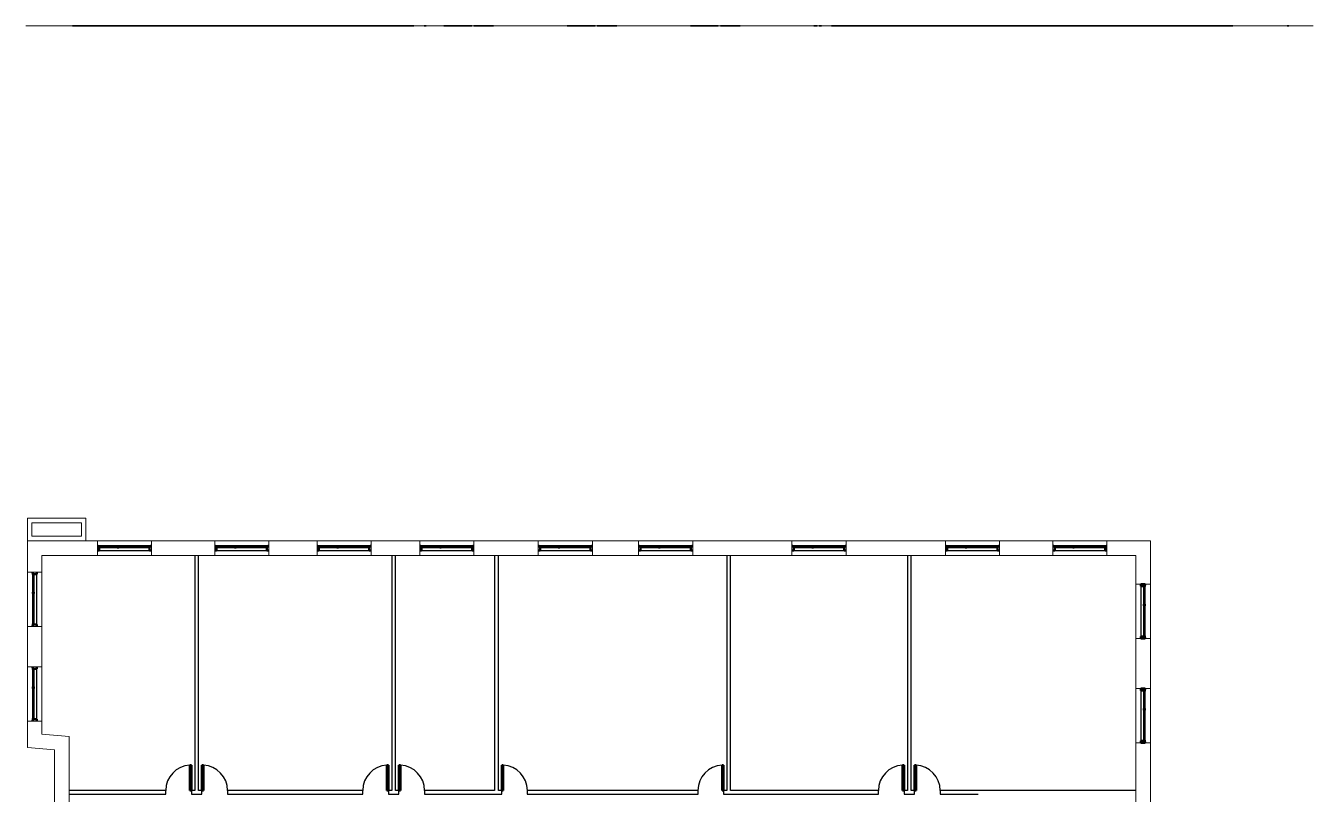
# Model space of a CAD drawing. Header units: inches. Extents: x -3048 to 2593, y -3508 to 2302.
# Drawn here: x -1541 to 171, y -2218 to -1196 of the extents above; entities that cross this region are included whole.
import ezdxf

# ---------------------------------------------------------------- set-up
doc = ezdxf.new("R2010")
doc.units = ezdxf.units.IN
doc.header["$MEASUREMENT"] = 0
doc.linetypes.add('Dash 1_16_', pattern=[0.125, 0.0625, -0.0625])
for name, color, linetype, lineweight in [('A-CLNG', 13, 'Continuous', 30), ('A-DOOR', 31, 'Continuous', 30), ('A-FLOR', 140, 'Continuous', 30), ('A-GLAZ', 151, 'Continuous', 30), ('A-ROOF', 132, 'Continuous', 13), ('A-WALL', 113, 'Continuous', 13), ('C-TOPO', 7, 'Dash 1_16_', 9), ('I-WALL', 2, 'Continuous', 30)]:
    doc.layers.add(name, color=color, linetype=linetype, lineweight=lineweight)

# ---------------------------------------------------------------- blocks, each defined once
blk = doc.blocks.new('Single-Flush - 34_ x 80_-100157-Level 2')
at = {"layer": 'A-DOOR', "color": 50, "lineweight": 50}
for p, q in [((15, -2.4), (15, -36.4)), ((17, -2.4), (15, -2.4)), ((17, -2.4), (17, -36.4)), ((17, -36.4), (15, -36.4))]:
    blk.add_line(p, q, dxfattribs=at)
at = {"layer": 'A-DOOR', "color": 10}
blk.add_arc((17, -2.4), 34.1, 180, 266.6343, dxfattribs=at)
blk = doc.blocks.new('Single-Flush - 34_ x 80_-100133-Level 2')
at = {"layer": 'A-DOOR', "color": 50, "lineweight": 50}
for p, q in [((15, 2.4), (15, 36.4)), ((17, 36.4), (15, 36.4)), ((17, 2.4), (17, 36.4)), ((17, 2.4), (15, 2.4))]:
    blk.add_line(p, q, dxfattribs=at)
at = {"layer": 'A-DOOR', "color": 10}
blk.add_arc((17, 2.4), 34.1, 93.3657, 180, dxfattribs=at)
blk = doc.blocks.new('Golden Proportion - Wood 6_w-135343-Level 2')
at = {"layer": 'A-GLAZ', "color": 50, "lineweight": 50}
for p, q in [((-34.8, 3), (-36, 3)), ((-34.8, 1), (-34.8, 3)), ((-32.8, 2.5), (-34.8, 2.5)), ((-34.8, 2.5), (-34.8, 1)), ((-34.8, 1), (-32.8, 1)), ((-33.5, 1), (-34.8, 1)), ((-33.5, -3), (-33.5, 1)), ((-32.8, 1), (-32.8, 2.5)), ((-9.5, 2), (-32.8, 2)), ((-32.8, 2), (-32.8, 1.5)), ((-32.8, 1.5), (-9.5, 1.5)), ((-7.5, 2.5), (-9.5, 2.5)), ((-9.5, 2.5), (-9.5, 1)), ((-9.5, 1.5), (-9.5, 2)), ((-9.5, 1), (-7.5, 1)), ((-7.5, 1), (-7.5, 2.5)), ((32.7, 2), (-7.5, 2)), ((-7.5, 2), (-7.5, 1.5)), ((-7.5, 1.5), (32.7, 1.5)), ((34.7, 2.5), (32.7, 2.5)), ((32.7, 2.5), (32.7, 1)), ((32.7, 1.5), (32.7, 2)), ((32.7, 1), (34.7, 1)), ((34.7, 1), (33.5, 1)), ((33.5, 1), (33.5, -3)), ((34.7, 3), (34.7, 1)), ((36, 3), (34.7, 3)), ((34.7, 1), (34.7, 2.5)), ((-36, -3), (-33.5, -3)), ((33.5, -3), (36, -3))]:
    blk.add_line(p, q, dxfattribs=at)
at = {"layer": 'A-GLAZ', "color": 10}
for p, q in [((34.7, 3), (-34.8, 3)), ((-32.8, 2.5), (-9.5, 2.5)), ((-9.5, 1), (-32.8, 1)), ((-7.5, 2.5), (32.7, 2.5)), ((32.7, 1), (-7.5, 1)), ((-33.5, -3), (33.5, -3))]:
    blk.add_line(p, q, dxfattribs=at)
blk = doc.blocks.new('Golden Proportion - Wood 6_w-135604-Level 2')
at = {"layer": 'A-GLAZ', "color": 50, "lineweight": 50}
for p, q in [((-36, 3), (-33.5, 3)), ((-33.5, 3), (-33.5, -1)), ((33.5, 3), (36, 3)), ((33.5, -1), (33.5, 3)), ((-34.8, -3), (-36, -3)), ((-34.8, -1), (-32.8, -1)), ((-34.8, -2.5), (-34.8, -1)), ((-33.5, -1), (-34.8, -1)), ((-34.8, -1), (-34.8, -3)), ((-32.8, -2.5), (-34.8, -2.5)), ((-32.8, -1), (-32.8, -2.5)), ((-32.8, -2), (-32.8, -1.5)), ((-32.8, -1.5), (-9.5, -1.5)), ((-9.5, -2), (-32.8, -2)), ((-9.5, -1), (-7.5, -1)), ((-9.5, -2.5), (-9.5, -1)), ((-9.5, -1.5), (-9.5, -2)), ((-7.5, -2.5), (-9.5, -2.5)), ((-7.5, -1), (-7.5, -2.5)), ((-7.5, -2), (-7.5, -1.5)), ((-7.5, -1.5), (32.7, -1.5)), ((32.7, -2), (-7.5, -2)), ((32.7, -1), (34.7, -1)), ((32.7, -2.5), (32.7, -1)), ((32.7, -1.5), (32.7, -2)), ((34.7, -2.5), (32.7, -2.5)), ((34.7, -1), (33.5, -1)), ((34.7, -1), (34.7, -2.5)), ((34.7, -3), (34.7, -1)), ((36, -3), (34.7, -3))]:
    blk.add_line(p, q, dxfattribs=at)
at = {"layer": 'A-GLAZ', "color": 10}
for p, q in [((33.5, 3), (-33.5, 3)), ((-34.8, -3), (34.7, -3)), ((-32.8, -1), (-9.5, -1)), ((-9.5, -2.5), (-32.8, -2.5)), ((-7.5, -1), (32.7, -1)), ((32.7, -2.5), (-7.5, -2.5))]:
    blk.add_line(p, q, dxfattribs=at)
blk = doc.blocks.new('Golden Proportion - Wood 6_w-V1-Level 2')
at = {"layer": 'A-GLAZ', "color": 50, "lineweight": 50}
for p, q in [((-34.8, 3), (-36, 3)), ((-36, 3), (-36, -3)), ((-34.8, 1), (-34.8, 3)), ((-32.8, 2.5), (-34.8, 2.5)), ((-34.8, 2.5), (-34.8, 1)), ((-34.8, 1), (-32.8, 1)), ((-33.5, 1), (-34.8, 1)), ((-33.5, -3), (-33.5, 1)), ((-32.8, 1), (-32.8, 2.5)), ((-9.5, 2), (-32.8, 2)), ((-32.8, 2), (-32.8, 1.5)), ((-32.8, 1.5), (-9.5, 1.5)), ((-7.5, 2.5), (-9.5, 2.5)), ((-9.5, 2.5), (-9.5, 1)), ((-9.5, 1.5), (-9.5, 2)), ((-9.5, 1), (-7.5, 1)), ((-7.5, 1), (-7.5, 2.5)), ((32.7, 2), (-7.5, 2)), ((-7.5, 2), (-7.5, 1.5)), ((-7.5, 1.5), (32.7, 1.5)), ((34.7, 2.5), (32.7, 2.5)), ((32.7, 2.5), (32.7, 1)), ((32.7, 1.5), (32.7, 2)), ((32.7, 1), (34.7, 1)), ((34.7, 1), (33.5, 1)), ((33.5, 1), (33.5, -3)), ((34.7, 3), (34.7, 1)), ((36, 3), (34.7, 3)), ((34.7, 1), (34.7, 2.5)), ((36, -3), (36, 3)), ((-36, -3), (-33.5, -3)), ((33.5, -3), (36, -3))]:
    blk.add_line(p, q, dxfattribs=at)
at = {"layer": 'A-GLAZ', "color": 10}
for p, q in [((34.7, 3), (-34.8, 3)), ((-32.8, 2.5), (-9.5, 2.5)), ((-9.5, 1), (-32.8, 1)), ((-7.5, 2.5), (32.7, 2.5)), ((32.7, 1), (-7.5, 1)), ((-33.5, -3), (33.5, -3))]:
    blk.add_line(p, q, dxfattribs=at)

msp = doc.modelspace()

# ---------------------------------------------------------------- linework, layer by layer
at = {"layer": 'A-CLNG', "extrusion": (0, -1, 6.12323e-17)}
for p, q in [((-1024.8, -1195.9, 110.4), (-1459.8, -1195.9, 110.4)), ((-1459.8, -1195.9, 107.4), (-1024.8, -1195.9, 107.4)), ((-469.3, -1195.9, 110.4), (64.5, -1195.9, 110.4)), ((64.5, -1195.9, 107.4), (-469.3, -1195.9, 107.4))]:
    msp.add_line(p, q, dxfattribs=at)
at = {"layer": 'A-DOOR', "extrusion": (0, -1, 6.12323e-17), "elevation": 1195.9}
msp.add_lwpolyline([(-1205.1, 79.4), (-1171.1, 79.4), (-1171.1, -0.6), (-1205.1, -0.6)], close=True, dxfattribs=at)
at = {"layer": 'A-FLOR', "extrusion": (0, -1, 6.12323e-17)}
for p, q in [((-1024.8, -1195.9, 119.5), (-1459.8, -1195.9, 119.5)), ((-1024.8, -1195.9, 116.5), (-1459.8, -1195.9, 116.5)), ((-469.3, -1195.9, 119.5), (64.5, -1195.9, 119.5)), ((64.5, -1195.9, 116.5), (-469.3, -1195.9, 116.5))]:
    msp.add_line(p, q, dxfattribs=at)
at = {"layer": 'A-FLOR', "extrusion": (0, -1, 6.12323e-17), "elevation": 1195.9}
for points in [[(-1479.2, -12.5), (-1024.8, -12.5), (-1024.8, -0.6), (-1479.2, -0.6)], [(-469.3, -0.6), (64.5, -0.6), (64.5, -12.5), (-469.3, -12.5)]]:
    msp.add_lwpolyline(points, close=True, dxfattribs=at)
at = {"layer": 'A-GLAZ', "extrusion": (0, -1, 6.12323e-17), "elevation": 1195.9}
for points in [[(-1476.2, 155.4), (-1473.2, 155.4), (-1473.2, 200), (-1476.2, 200)], [(-1476.2, 34.2), (-1473.2, 34.2), (-1473.2, 78.8), (-1476.2, 78.8)], [(-1442.9, 158.6), (-1416.9, 158.6), (-1416.9, 197), (-1442.9, 197)], [(-1413.9, 158.6), (-1377, 158.6), (-1377, 197), (-1413.9, 197)], [(-1287, 158.6), (-1261, 158.6), (-1261, 197), (-1287, 197)], [(-1258, 197), (-1220.8, 197), (-1220.8, 158.6), (-1258, 158.6)], [(-1150.9, 158.6), (-1124.8, 158.6), (-1124.8, 197), (-1150.9, 197)], [(-1121.9, 197), (-1084.7, 197), (-1084.7, 158.6), (-1121.9, 158.6)], [(-1011.4, 155.4), (-1008.4, 155.4), (-1008.4, 200), (-1011.4, 200)], [(-948, 197), (-985.1, 197), (-985.1, 158.6), (-948, 158.6)], [(-919, 158.6), (-945, 158.6), (-945, 197), (-919, 197)], [(-783.9, 197), (-821.1, 197), (-821.1, 158.6), (-783.9, 158.6)], [(-754.9, 158.6), (-781, 158.6), (-781, 197), (-754.9, 197)], [(-620.1, 197), (-657.2, 197), (-657.2, 158.6), (-620.1, 158.6)], [(-591.1, 158.6), (-617.1, 158.6), (-617.1, 197), (-591.1, 197)], [(-485.7, 155.4), (-482.7, 155.4), (-482.7, 185), (-485.7, 185)], [(-314.8, 197), (-289, 197), (-289, 158.6), (-314.8, 158.6)], [(-285.8, 158.6), (-248.9, 158.6), (-248.9, 197), (-285.8, 197)], [(-171.9, 197), (-145.9, 197), (-145.9, 158.6), (-171.9, 158.6)], [(-142.9, 158.6), (-105.8, 158.6), (-105.8, 197), (-142.9, 197)], [(136.6, 310.3), (138.7, 310.3), (138.7, 286.1), (136.6, 286.1)]]:
    msp.add_lwpolyline(points, close=True, dxfattribs=at)
msp.add_lwpolyline([(-488.7, 197), (-493, 197), (-493, 158.6), (-488.7, 158.6)], dxfattribs=at)
at = {"layer": 'A-ROOF', "extrusion": (0, -1, 6.12323e-17)}
for p, q in [((-1539.1, -1195.9, 329.5), (-1541.2, -1195.9, 317.9)), ((-1541.2, -1195.9, 317.9), (-1005.4, -1195.9, 222.8)), ((-302.7, -1195.9, 329.5), (-1539.1, -1195.9, 329.5)), ((-1005.4, -1195.9, 234.7), (-1539, -1195.9, 330)), ((-1031.7, -1195.9, 239.4), (-365.7, -1195.9, 239.4)), ((-1005.4, -1195.9, 222.8), (-1005.4, -1195.9, 234.7)), ((-408.5, -1195.9, 227.5), (-1005.4, -1195.9, 227.5)), ((-302.7, -1195.9, 245.2), (-488.7, -1195.9, 192.9)), ((-346.2, -1195.9, 233), (-346.2, -1195.9, 119.5)), ((-283.2, -1195.9, 520.6), (64.5, -1195.9, 499.2)), ((64.5, -1195.9, 492.8), (-283.2, -1195.9, 514.2)), ((-64.6, -1195.9, 224.9), (-64.6, -1195.9, 119.5)), ((83.9, -1195.9, 498), (86.9, -1195.9, 497.8)), ((86.9, -1195.9, 491.4), (83.9, -1195.9, 491.6)), ((86.9, -1195.9, 497.8), (86.9, -1195.9, 491.4))]:
    msp.add_line(p, q, dxfattribs=at)
at = {"layer": 'A-ROOF', "extrusion": (0, -1, 6.12323e-17), "elevation": 1195.9}
msp.add_lwpolyline([(-488.7, 192.9), (-488.7, 204.9), (-302.7, 257.1), (-302.7, 245.2)], dxfattribs=at)
for points in [[(83.9, 564.5), (84.1, 567.5), (-302.4, 591.4), (-302.7, 588.4)], [(83.9, 431.6), (171.4, 322.2), (171.4, 310.3), (83.9, 419.5)]]:
    msp.add_lwpolyline(points, close=True, dxfattribs=at)
at = {"layer": 'A-WALL', "extrusion": (0, -1, 6.12323e-17)}
for p, q in [((-1539.1, -1195.9, 317.5), (-1539.1, -1195.9, -12.5)), ((-1539.1, -1195.9, -12.5), (-1503.3, -1195.9, -12.5)), ((-1503.3, -1195.9, -12.5), (-1479.2, -1195.9, -12.5)), ((-1503.3, -1195.9, -12.5), (-1503.3, -1195.9, 311.1)), ((-1479.2, -1195.9, -12.5), (-1479.2, -1195.9, -0.6)), ((-1479.2, -1195.9, -0.6), (-1459.8, -1195.9, -0.6)), ((-1459.8, -1195.9, 34.2), (-1479.2, -1195.9, 34.2)), ((-1479.2, -1195.9, 34.2), (-1479.2, -1195.9, -0.6)), ((-1479.2, -1195.9, 34.2), (-1479.2, -1195.9, 306.8)), ((-1459.8, -1195.9, 78.8), (-1479.2, -1195.9, 78.8)), ((-1459.8, -1195.9, 155.4), (-1479.2, -1195.9, 155.4)), ((-1479.2, -1195.9, 200), (-1459.8, -1195.9, 200)), ((-1459.8, -1195.9, -0.6), (-1459.8, -1195.9, 34.2)), ((-1459.8, -1195.9, 34.2), (-1459.8, -1195.9, 303.4)), ((-1051.9, -1195.9, 230.9), (-1051.9, -1195.9, 119.5)), ((-1051.9, -1195.9, 116.5), (-1051.9, -1195.9, 110.4)), ((-1051.9, -1195.9, 107.4), (-1051.9, -1195.9, -0.6)), ((-488.7, -1195.9, 155.4), (-469.3, -1195.9, 155.4)), ((-488.7, -1195.9, 185), (-469.3, -1195.9, 185)), ((-302.7, -1195.9, 224.9), (121.7, -1195.9, 224.9)), ((-302.7, -1195.9, 224.9), (-302.7, -1195.9, 588.4)), ((-302.7, -1195.9, 588.4), (-283.2, -1195.9, 587.2)), ((-283.2, -1195.9, 587.2), (-283.2, -1195.9, 224.9)), ((64.5, -1195.9, 119.5), (64.5, -1195.9, 359.5)), ((64.5, -1195.9, 359.5), (83.9, -1195.9, 359.5)), ((83.9, -1195.9, 564.5), (64.5, -1195.9, 565.6)), ((64.5, -1195.9, 565.6), (64.5, -1195.9, 359.5)), ((83.9, -1195.9, 359.5), (83.9, -1195.9, 564.5)), ((121.7, -1195.9, 310.3), (141.3, -1195.9, 310.3)), ((121.7, -1195.9, 286.1), (141.3, -1195.9, 286.1))]:
    msp.add_line(p, q, dxfattribs=at)
at = {"layer": 'A-WALL'}
for p, q in [((-1539.1, -1850.8), (-1539.1, -2155.7)), ((-1461.1, -1850.8), (-1539.1, -1850.8)), ((-1533.1, -1874.8), (-1533.1, -1856.8)), ((-1533.1, -1856.8), (-1467.1, -1856.8)), ((-1467.1, -1856.8), (-1467.1, -1874.8)), ((-1461.1, -1880.8), (-1461.1, -1850.8)), ((-45.2, -1880.8), (-1539.1, -1880.8)), ((-1467.1, -1874.8), (-1533.1, -1874.8)), ((-1445.9, -1900.3), (-1445.9, -1880.8)), ((-1373.9, -1880.8), (-1373.9, -1900.3)), ((-1289.9, -1900.3), (-1289.9, -1880.8)), ((-1217.9, -1880.8), (-1217.9, -1900.3)), ((-1153.8, -1900.3), (-1153.8, -1880.8)), ((-1081.8, -1880.8), (-1081.8, -1900.3)), ((-1017.1, -1900.3), (-1017.1, -1880.8)), ((-945.1, -1880.8), (-945.1, -1900.3)), ((-859.5, -1900.3), (-859.5, -1880.8)), ((-787.5, -1880.8), (-787.5, -1900.3)), ((-726, -1900.3), (-726, -1880.8)), ((-654, -1880.8), (-654, -1900.3)), ((-522, -1900.3), (-522, -1880.8)), ((-450, -1880.8), (-450, -1900.3)), ((-318, -1900.3), (-318, -1880.8)), ((-246, -1880.8), (-246, -1900.3)), ((-175, -1900.3), (-175, -1880.8)), ((-103, -1880.8), (-103, -1900.3)), ((-45.2, -2588.9), (-45.2, -1880.8)), ((-1519.6, -2137.8), (-1519.6, -1900.3)), ((-1519.6, -1900.3), (-64.7, -1900.3)), ((-64.7, -1900.3), (-64.7, -2608.4)), ((-1539.1, -1922.6), (-1519.6, -1922.6)), ((-64.7, -1938.6), (-45.2, -1938.6)), ((-1519.6, -1994.6), (-1539.1, -1994.6)), ((-45.2, -2010.6), (-64.7, -2010.6)), ((-1539.1, -2048.6), (-1519.6, -2048.6)), ((-64.7, -2077.4), (-45.2, -2077.4)), ((-1519.6, -2120.6), (-1539.1, -2120.6)), ((-1483.6, -2141), (-1519.6, -2137.8)), ((-1539.1, -2155.7), (-1503.1, -2158.9)), ((-1483.6, -2489.8), (-1483.6, -2141)), ((-45.2, -2149.4), (-64.7, -2149.4)), ((-1503.1, -2158.9), (-1503.1, -2507.6))]:
    msp.add_line(p, q, dxfattribs=at)
at = {"layer": 'A-WALL', "extrusion": (0, -1, 6.12323e-17), "elevation": 1195.9}
for points in [[(-1374, 155.4), (-1445.9, 155.4), (-1445.9, 200), (-1374, 200)], [(-1217.9, 155.4), (-1290, 155.4), (-1290, 200), (-1217.9, 200)], [(-1081.8, 155.4), (-1153.9, 155.4), (-1153.9, 200), (-1081.8, 200)], [(-1005.4, -12.5), (-1024.8, -12.5), (-1024.8, 155.4), (-1005.4, 155.4)], [(-1005.4, 222.8), (-1005.4, 200), (-1024.8, 200), (-1024.8, 226.2)], [(-988.1, 155.4), (-916, 155.4), (-916, 200), (-988.1, 200)], [(-824, 155.4), (-751.9, 155.4), (-751.9, 200), (-824, 200)], [(-660.2, 155.4), (-588.1, 155.4), (-588.1, 200), (-660.2, 200)], [(-469.3, -12.5), (-469.3, 198.4), (-488.7, 192.9), (-488.7, -12.5)], [(-317.8, 200), (-245.9, 200), (-245.9, 155.4), (-317.8, 155.4)], [(-174.9, 200), (-102.8, 200), (-102.8, 155.4), (-174.9, 155.4)], [(64.5, -12.5), (83.9, -12.5), (83.9, 119.5), (64.5, 119.5)]]:
    msp.add_lwpolyline(points, close=True, dxfattribs=at)
for points in [[(-1024.8, 155.4), (-1024.8, 200)], [(-1005.4, 155.4), (-1005.4, 200)], [(-488.7, 200), (-495.9, 200), (-495.9, 155.4), (-488.7, 155.4)], [(83.9, 119.5), (141.3, 119.5), (141.3, 348), (121.7, 372.3), (121.7, 119.5)]]:
    msp.add_lwpolyline(points, dxfattribs=at)
at = {"layer": 'C-TOPO', "extrusion": (0, -1, 6.12323e-17)}
msp.add_arc((-730.5, -3886.3, 1195.9), 4015.3, 86.5475, 93.9256, dxfattribs=at)
at = {"layer": 'I-WALL', "extrusion": (0, -1, 6.12323e-17)}
for p, q in [((-1326.7, -1195.9, -0.6), (-1326.7, -1195.9, 107.4)), ((-1283.6, -1195.9, -0.6), (-1283.6, -1195.9, 107.4)), ((-1239.4, -1195.9, -0.6), (-1239.4, -1195.9, 107.4)), ((-1234.7, -1195.9, -0.6), (-1234.7, -1195.9, 107.4))]:
    msp.add_line(p, q, dxfattribs=at)
at = {"layer": 'I-WALL'}
for p, q in [((-1316.4, -1900.3), (-1316.4, -2213)), ((-1311.5, -2213), (-1311.5, -1900.3)), ((-1054.3, -1900.3), (-1054.3, -2213)), ((-1049.4, -2213), (-1049.4, -1900.3)), ((-917.5, -1900.3), (-917.5, -2213)), ((-912.6, -2213), (-912.6, -1900.3)), ((-608.5, -1900.3), (-608.5, -2213)), ((-603.6, -2213), (-603.6, -1900.3)), ((-368.5, -1900.3), (-368.5, -2213)), ((-363.6, -2213), (-363.6, -1900.3)), ((-1354.9, -2213), (-1483.6, -2213)), ((-1483.6, -2217.8), (-1354.9, -2217.8)), ((-1354.9, -2217.8), (-1354.9, -2213)), ((-1316.4, -2213), (-1320.9, -2213)), ((-1320.9, -2213), (-1320.9, -2217.8)), ((-1320.9, -2217.8), (-1306.9, -2217.8)), ((-1306.9, -2213), (-1311.5, -2213)), ((-1306.9, -2217.8), (-1306.9, -2213)), ((-1092.9, -2213), (-1272.9, -2213)), ((-1272.9, -2213), (-1272.9, -2217.8)), ((-1272.9, -2217.8), (-1092.8, -2217.8)), ((-1092.8, -2217.8), (-1092.8, -2213)), ((-1054.3, -2213), (-1058.8, -2213)), ((-1058.8, -2213), (-1058.8, -2217.8)), ((-1058.8, -2217.8), (-1044.8, -2217.8)), ((-1044.8, -2213), (-1049.4, -2213)), ((-1044.8, -2217.8), (-1044.8, -2213)), ((-917.5, -2213), (-1010.8, -2213)), ((-1010.8, -2213), (-1010.8, -2217.8)), ((-1010.8, -2217.8), (-908.1, -2217.8)), ((-908.1, -2213), (-912.6, -2213)), ((-908.1, -2217.8), (-908.1, -2213)), ((-647, -2213), (-874.1, -2213)), ((-874.1, -2213), (-874.1, -2217.8)), ((-874.1, -2217.8), (-647, -2217.8)), ((-647, -2217.8), (-647, -2213)), ((-608.5, -2213), (-613, -2213)), ((-613, -2213), (-613, -2217.8)), ((-613, -2217.8), (-407, -2217.8)), ((-407, -2213), (-603.6, -2213)), ((-407, -2217.8), (-407, -2213)), ((-368.5, -2213), (-373, -2213)), ((-373, -2213), (-373, -2217.8)), ((-373, -2217.8), (-359, -2217.8)), ((-359, -2213), (-363.6, -2213)), ((-359, -2217.8), (-359, -2213)), ((-64.7, -2213), (-325, -2213)), ((-325, -2213), (-325, -2217.8)), ((-325, -2217.8), (-274.3, -2217.8))]:
    msp.add_line(p, q, dxfattribs=at)

# ---------------------------------------------------------------- block references
at = {"layer": 'A-DOOR'}
for p in [(-1337.9, -2215.4), (-1075.8, -2215.4), (-630, -2215.4), (-390, -2215.4)]:
    msp.add_blockref('Single-Flush - 34_ x 80_-100133-Level 2', p, dxfattribs=at)
at = {"layer": 'A-DOOR', "rotation": 179.9999999999999}
for p in [(-1289.9, -2215.4), (-1027.8, -2215.4), (-891.1, -2215.4), (-342, -2215.4)]:
    msp.add_blockref('Single-Flush - 34_ x 80_-100157-Level 2', p, dxfattribs=at)
at = {"layer": 'A-GLAZ'}
for p in [(-1409.9, -1890.6), (-1253.9, -1890.6), (-1117.8, -1890.6), (-981.1, -1890.6), (-823.5, -1890.6), (-690, -1890.6), (-486, -1890.6), (-282, -1890.6), (-139, -1890.6)]:
    msp.add_blockref('Golden Proportion - Wood 6_w-135343-Level 2', p, dxfattribs=at)
at = {"layer": 'A-GLAZ', "rotation": 270}
for name, p in [('Golden Proportion - Wood 6_w-135604-Level 2', (-1529.4, -1958.6)), ('Golden Proportion - Wood 6_w-V1-Level 2', (-55, -1974.6)), ('Golden Proportion - Wood 6_w-135604-Level 2', (-1529.4, -2084.6)), ('Golden Proportion - Wood 6_w-V1-Level 2', (-55, -2113.4))]:
    msp.add_blockref(name, p, dxfattribs=at)

doc.saveas('drawing.dxf')
